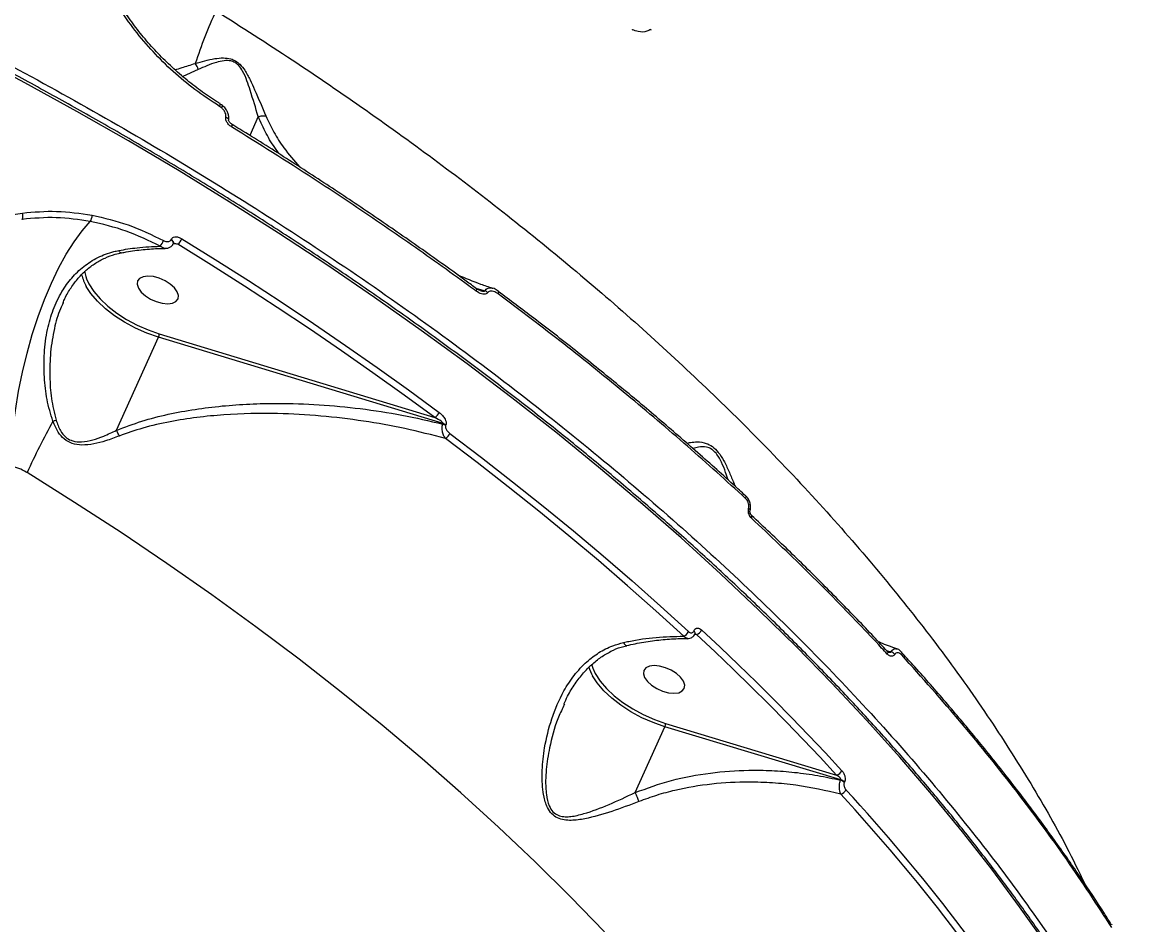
# Model space of a CAD drawing. Header units: millimetres. Extents: x -6523 to 7556, y -5559 to 6101.
# Drawn here: x -1239.9 to -1015, y 2045.8 to 2229.2 of the extents above; entities that cross this region are included whole.
import ezdxf

# ---------------------------------------------------------------- set-up
doc = ezdxf.new("R2010")
doc.units = ezdxf.units.MM
for name, color, linetype in [('DIKOM_ОБЪЕКТ', 7, 'Continuous'), ('DIKOM_РАЗМЕР_ЗОНА', 7, 'Continuous'), ('DIKOM_РАЗМЕР_ОБЪЕКТА', 7, 'Continuous')]:
    doc.layers.add(name, color=color, linetype=linetype)
doc.styles.add('style1', font='arial.ttf', dxfattribs={"width": 0.8})
doc.dimstyles.new('1-50', dxfattribs={"dimtxt": 300, "dimasz": 200, "dimexe": 100, "dimexo": 0, "dimgap": 100, "dimtad": 1, "dimtxsty": 'style1', "dimcen": 200, "dimclrd": 7, "dimclre": 7, "dimclrt": 7, "dimadec": 1, "dimazin": 2, "dimtfac": 1, "dimtmove": 0, "dimatfit": 2, "dimfxl": 0, "dimlwd": 25, "dimlwe": 18, "dimarcsym": 0})

# ---------------------------------------------------------------- blocks, each defined once
blk = doc.blocks.new('*D10')
at = {"layer": 'Defpoints', "color": 0, "transparency": 16777216}
for p in [(-1823.23, 4314.24), (3842.01, -3170.82), (6537.88, -3170.82)]:
    blk.add_point(p, dxfattribs=at)
at = {"layer": 'DIKOM_РАЗМЕР_ОБЪЕКТА', "color": 7, "lineweight": 18, "transparency": 16777216}
for p, q in [((-1823.23, 4314.24), (6637.88, 4314.24)), ((3842.01, -3170.82), (6637.88, -3170.82))]:
    blk.add_line(p, q, dxfattribs=at)
at = {"layer": 'DIKOM_РАЗМЕР_ОБЪЕКТА', "color": 7, "lineweight": 25, "transparency": 16777216}
blk.add_line((6537.88, 3914.24), (6537.88, -2770.82), dxfattribs=at)
at = {"layer": 'DIKOM_РАЗМЕР_ОБЪЕКТА', "color": 7, "transparency": 16777216}
for points in [[(6471.22, 3914.24), (6604.55, 3914.24), (6537.88, 4314.24)], [(6471.22, -2770.82), (6604.55, -2770.82), (6537.88, -3170.82)]]:
    blk.add_solid(points, dxfattribs=at)
at = {"layer": 'DIKOM_РАЗМЕР_ОБЪЕКТА', "color": 7, "transparency": 16777216, "insert": (6304.71, 207.11), "char_height": 300, "attachment_point": 5, "rotation": 90, "style": 'style1'}
blk.add_mtext('7500', dxfattribs=at)
blk = doc.blocks.new('*D13')
at = {"layer": 'Defpoints', "color": 0, "transparency": 16777216}
for p in [(-2358.18, 6101.03), (4341.71, -4605.15), (7455.88, -4605.15)]:
    blk.add_point(p, dxfattribs=at)
at = {"layer": 'DIKOM_РАЗМЕР_ЗОНА', "color": 7, "lineweight": 18, "transparency": 16777216}
for p, q in [((-2358.18, 6101.03), (7555.88, 6101.03)), ((4341.71, -4605.15), (7555.88, -4605.15))]:
    blk.add_line(p, q, dxfattribs=at)
at = {"layer": 'DIKOM_РАЗМЕР_ЗОНА', "color": 7, "lineweight": 25, "transparency": 16777216}
blk.add_line((7455.88, 5701.03), (7455.88, -4205.15), dxfattribs=at)
at = {"layer": 'DIKOM_РАЗМЕР_ЗОНА', "color": 7, "transparency": 16777216}
for points in [[(7389.22, 5701.03), (7522.55, 5701.03), (7455.88, 6101.03)], [(7389.22, -4205.15), (7522.55, -4205.15), (7455.88, -4605.15)]]:
    blk.add_solid(points, dxfattribs=at)
at = {"layer": 'DIKOM_РАЗМЕР_ЗОНА', "color": 7, "transparency": 16777216, "insert": (7222.71, 375.61), "char_height": 300, "attachment_point": 5, "rotation": 90, "style": 'style1'}
blk.add_mtext('10700', dxfattribs=at)

msp = doc.modelspace()

# ---------------------------------------------------------------- linework, layer by layer
at = {"layer": 'DIKOM_ОБЪЕКТ', "color": 7, "linetype": 'Continuous', "lineweight": 15}
for p, q in [((-1115.919, 2227.707), (-1115.821, 2227.757)), ((-1112.122, 2227.693), (-1112.026, 2227.742)), ((-1204.113, 2219.6), (-1207.209, 2218.168)), ((-1199.654, 2212.631), (-1199.673, 2212.638)), ((-1199.354, 2211.836), (-1199.765, 2212.135)), ((-1191.899, 2210.043), (-1193.624, 2206.216)), ((-1209.649, 2185.016), (-1209.618, 2185.084)), ((-1208.214, 2184.103), (-1209.222, 2184.173)), ((-1209.135, 2184.299), (-1209.128, 2184.312)), ((-1147.56, 2175.102), (-1147.567, 2175.107)), ((-1143.087, 2174.554), (-1143.106, 2174.566)), ((-1212, 2165.903), (-1156.045, 2148.895)), ((-1220.699, 2146.307), (-1212.169, 2165.234)), ((-1154.355, 2147.662), (-1212.169, 2165.234)), ((-1154.398, 2147.566), (-1154.355, 2147.662)), ((-1153.786, 2147.376), (-1153.829, 2147.281)), ((-1092.87, 2133.018), (-1092.899, 2133.042)), ((-1103.409, 2105.538), (-1103.398, 2105.564)), ((-1102.855, 2104.816), (-1103.257, 2104.842)), ((-1103.172, 2104.956), (-1103.161, 2104.981)), ((-1064.312, 2101.588), (-1063.349, 2101.298)), ((-1064.114, 2101.41), (-1064.127, 2101.424)), ((-1129.694, 2090.632), (-1129.869, 2090.251)), ((-1109.144, 2086.754), (-1074.421, 2076.26)), ((-1115.348, 2072.691), (-1109.311, 2086.085)), ((-1073.565, 2075.282), (-1109.311, 2086.085)), ((-1073.601, 2075.202), (-1073.565, 2075.282)), ((-1072.8, 2074.823), (-1072.836, 2074.742)), ((-1018.5, 2045.854), (-1018.47, 2045.811))]:
    msp.add_line(p, q, dxfattribs=at)
at = {"layer": 'DIKOM_ОБЪЕКТ', "color": 7, "linetype": 'Continuous', "lineweight": 15, "flags": 128}
for points in [[(-1031.859, 2041.876), (-1037.229, 2049.495), (-1042.888, 2057.11), (-1048.833, 2064.716), (-1055.058, 2072.305), (-1061.557, 2079.872), (-1068.326, 2087.409), (-1075.359, 2094.911), (-1082.65, 2102.371), (-1090.192, 2109.783), (-1097.979, 2117.141), (-1106.005, 2124.438), (-1114.263, 2131.668), (-1122.746, 2138.826), (-1131.447, 2145.905), (-1140.359, 2152.9), (-1149.473, 2159.803), (-1158.783, 2166.61), (-1168.28, 2173.315), (-1177.957, 2179.913), (-1187.805, 2186.396), (-1197.816, 2192.761), (-1207.982, 2199.002), (-1218.294, 2205.113), (-1228.743, 2211.09), (-1239.321, 2216.927), (-1250.018, 2222.62)], [(-1199.765, 2212.135), (-1199.706, 2212.274), (-1199.663, 2212.395), (-1199.637, 2212.495), (-1199.631, 2212.57), (-1199.643, 2212.619), (-1199.654, 2212.631)], [(-1198.5, 2209.981), (-1198.268, 2209.863), (-1198.089, 2209.725), (-1197.977, 2209.579), (-1197.941, 2209.438), (-1197.946, 2209.394)], [(-1197.321, 2207.959), (-1197.26, 2208.106), (-1197.217, 2208.233), (-1197.195, 2208.336), (-1197.194, 2208.411), (-1197.215, 2208.455), (-1197.225, 2208.461)], [(-1242.222, 2138.989), (-1242.058, 2142.683), (-1241.73, 2146.485), (-1241.243, 2150.355), (-1240.601, 2154.257), (-1239.809, 2158.152), (-1238.877, 2162.001), (-1237.813, 2165.766), (-1236.627, 2169.411), (-1235.332, 2172.898), (-1233.94, 2176.194), (-1232.465, 2179.266), (-1230.921, 2182.084), (-1229.324, 2184.62), (-1227.69, 2186.849), (-1226.034, 2188.748)], [(-1209.158, 2184.246), (-1209.135, 2184.341), (-1209.163, 2184.506), (-1209.264, 2184.683), (-1209.431, 2184.858), (-1209.649, 2185.016)], [(-1209.128, 2184.312), (-1209.104, 2184.409), (-1209.132, 2184.574), (-1209.234, 2184.751), (-1209.4, 2184.926), (-1209.618, 2185.084)], [(-1156.045, 2148.895), (-1162.284, 2153.467), (-1168.609, 2157.994), (-1175.017, 2162.473), (-1181.505, 2166.904), (-1188.071, 2171.284), (-1194.713, 2175.611), (-1201.428, 2179.885), (-1208.214, 2184.103)], [(-1207.437, 2185.242), (-1200.635, 2181.014), (-1193.904, 2176.73), (-1187.246, 2172.392), (-1180.664, 2168.002), (-1174.16, 2163.561), (-1167.737, 2159.071), (-1161.397, 2154.533), (-1155.143, 2149.95)], [(-1227.22, 2178.619), (-1226.952, 2177.538), (-1226.789, 2177.09)], [(-1226.789, 2177.09), (-1226.295, 2176.039), (-1225.311, 2174.511), (-1224.024, 2172.991), (-1222.462, 2171.513), (-1220.664, 2170.114), (-1218.67, 2168.824), (-1216.528, 2167.676), (-1214.287, 2166.694), (-1212, 2165.903)], [(-1211.422, 2172.124), (-1210.299, 2172.019), (-1209.339, 2172.142), (-1208.621, 2172.483), (-1208.202, 2173.014), (-1208.117, 2173.693), (-1208.371, 2174.463), (-1208.946, 2175.264), (-1209.794, 2176.03), (-1210.846, 2176.698), (-1212.018, 2177.216), (-1213.214, 2177.54), (-1214.337, 2177.645), (-1215.297, 2177.522), (-1216.015, 2177.181), (-1216.434, 2176.65), (-1216.52, 2175.971), (-1216.265, 2175.201), (-1215.69, 2174.4), (-1214.842, 2173.634), (-1213.79, 2172.966), (-1212.618, 2172.449), (-1211.422, 2172.124)], [(-1212.169, 2165.234), (-1214.527, 2166.05), (-1216.838, 2167.063), (-1219.047, 2168.248), (-1221.103, 2169.578), (-1222.957, 2171.021), (-1224.567, 2172.545), (-1225.895, 2174.113), (-1226.835, 2175.554)], [(-1147.609, 2174.571), (-1147.55, 2174.719), (-1147.515, 2174.85), (-1147.504, 2174.96), (-1147.518, 2175.044), (-1147.556, 2175.099), (-1147.56, 2175.102)], [(-1143.135, 2174.022), (-1143.079, 2174.163), (-1143.044, 2174.289), (-1143.031, 2174.396), (-1143.041, 2174.481), (-1143.073, 2174.541), (-1143.087, 2174.554)], [(-1152.986, 2145.671), (-1146.551, 2140.782), (-1140.217, 2135.847), (-1133.987, 2130.869), (-1127.864, 2125.849), (-1121.85, 2120.791), (-1115.948, 2115.695), (-1110.16, 2110.564), (-1104.488, 2105.4)], [(-1105.463, 2104.461), (-1111.122, 2109.613), (-1116.897, 2114.733), (-1122.786, 2119.818), (-1128.787, 2124.865), (-1134.897, 2129.874), (-1141.113, 2134.841), (-1147.433, 2139.765), (-1153.854, 2144.643)], [(-1121.559, 2044.368), (-1128.476, 2051.508), (-1135.648, 2058.601), (-1143.067, 2065.64), (-1150.727, 2072.619), (-1158.62, 2079.531), (-1166.738, 2086.37), (-1175.075, 2093.129), (-1183.623, 2099.803), (-1192.373, 2106.384), (-1201.318, 2112.868), (-1210.448, 2119.246), (-1219.757, 2125.515), (-1229.235, 2131.668), (-1238.872, 2137.699)], [(-1092.879, 2132.46), (-1092.825, 2132.602), (-1092.797, 2132.733), (-1092.795, 2132.848), (-1092.819, 2132.944), (-1092.869, 2133.017), (-1092.87, 2133.018)], [(-1091.688, 2128.463), (-1091.632, 2128.612), (-1091.605, 2128.749), (-1091.606, 2128.868), (-1091.637, 2128.966), (-1091.687, 2129.029)], [(-1074.421, 2076.26), (-1077.769, 2079.866), (-1081.177, 2083.463), (-1084.645, 2087.05), (-1088.172, 2090.626), (-1091.757, 2094.192), (-1095.4, 2097.746), (-1099.099, 2101.287), (-1102.855, 2104.816)], [(-1101.826, 2105.765), (-1098.062, 2102.229), (-1094.354, 2098.679), (-1090.702, 2095.116), (-1087.109, 2091.542), (-1083.573, 2087.957), (-1080.097, 2084.361), (-1076.68, 2080.756), (-1073.324, 2077.142)], [(-1061.219, 2101.273), (-1061.202, 2101.258), (-1061.187, 2101.242)], [(-1124.22, 2098.81), (-1124.095, 2098.39), (-1123.931, 2097.941)], [(-1123.931, 2097.941), (-1123.438, 2096.891), (-1122.454, 2095.363), (-1121.166, 2093.843), (-1119.605, 2092.365), (-1117.807, 2090.966), (-1115.813, 2089.676), (-1113.671, 2088.527), (-1111.431, 2087.546), (-1109.144, 2086.754)], [(-1108.564, 2092.975), (-1107.441, 2092.87), (-1106.481, 2092.993), (-1105.763, 2093.334), (-1105.344, 2093.865), (-1105.259, 2094.544), (-1105.514, 2095.314), (-1106.088, 2096.115), (-1106.936, 2096.881), (-1107.988, 2097.549), (-1109.16, 2098.066), (-1110.356, 2098.391), (-1111.479, 2098.496), (-1112.439, 2098.373), (-1113.157, 2098.032), (-1113.576, 2097.501), (-1113.662, 2096.822), (-1113.407, 2096.052), (-1112.832, 2095.251), (-1111.984, 2094.485), (-1110.932, 2093.817), (-1109.76, 2093.3), (-1108.564, 2092.975)], [(-1109.311, 2086.085), (-1111.669, 2086.902), (-1113.98, 2087.914), (-1116.189, 2089.099), (-1118.245, 2090.429), (-1120.099, 2091.872), (-1121.709, 2093.396), (-1123.037, 2094.964), (-1123.977, 2096.405)]]:
    msp.add_lwpolyline(points, dxfattribs=at)
at = {"layer": 'DIKOM_ОБЪЕКТ', "color": 7, "linetype": 'Continuous', "lineweight": 15}
for centre, radius, start, end in [((-1121.062, 2194.085), 87.81, 154.74443, 162.24599), ((-1207.309, 2218.898), 3.273, 12.38635, 36.86153), ((-1199.935, 2212.448), 0.844, 313.44663, 345.59672), ((-1241.337, 2189.899), 1.633, 333.66766, 20.07193), ((-1227.87, 2189.98), 2.212, 326.15744, 0.78501), ((-1214.379, 2186.012), 3.444, 317.93795, 340.27893), ((-1210.859, 2186.743), 3.737, 315.05708, 336.31875), ((-1218.847, 2180.11), 9.196, 193.73779, 209.69436), ((-1146.487, 2173.007), 1.761, 46.71727, 68.41227), ((-1213.854, 2166.014), 1.857, 335.16223, 356.56347), ((-1157.341, 2150.916), 2.401, 302.6753, 336.27051), ((-1099.902, 2074.6), 152.625, 151.18876, 155.57979), ((-1291.285, 2311.98), 173.674, 289.38738, 289.61932), ((-1154.945, 2145.766), 1.881, 53.61444, 73.11162), ((-1154.903, 2145.859), 1.883, 53.62628, 73.09978), ((-1155.21, 2146.668), 2.437, 303.817, 335.85523), ((-1092.459, 2129.995), 0.474, 358.59079, 66.73943), ((-1106.175, 2106.175), 1.856, 292.55814, 335.30897), ((-1103.701, 2105.079), 0.544, 347.04857, 57.51633), ((-1103.685, 2105.108), 0.538, 345.73732, 57.7568), ((-1103.462, 2106.505), 1.795, 289.75629, 335.66939), ((-1064.535, 2101.117), 0.514, 326.8906, 34.86667), ((-1063.882, 2099.791), 1.599, 36.90407, 70.51865), ((-1061.64, 2100.95), 0.539, 328.68551, 32.85922), ((-1115.642, 2101.134), 9.583, 197.77542, 209.56795), ((-1110.977, 2086.857), 1.836, 335.15584, 356.80531), ((-1074.766, 2077.813), 1.59, 282.54356, 335.04746), ((-1074.088, 2073.524), 1.747, 44.22994, 73.82384), ((-1074.052, 2073.605), 1.747, 44.22994, 73.82384), ((-1073.962, 2073.953), 1.61, 284.75391, 334.67263), ((-1364.361, 1805.145), 396.317, 32.54223, 42.57298), ((-1364.752, 1804.875), 395.431, 32.54216, 42.5732)]:
    msp.add_arc(centre, radius, start, end, dxfattribs=at)
for points, knots in [([(-1199.765, 2212.135), (-1201.469, 2213.247), (-1204.746, 2215.386), (-1209.255, 2219.163), (-1213.334, 2223.189), (-1217.038, 2227.568), (-1220.302, 2232.249), (-1223.09, 2237.171), (-1225.362, 2242.274), (-1227.046, 2247.502), (-1228.194, 2252.797), (-1228.447, 2256.322), (-1228.573, 2258.082)], [0, 0, 0, 0, 0.1070819, 0.205972, 0.3051834, 0.404076, 0.5033355, 0.6029157, 0.7021774, 0.8013452, 0.9008314, 1, 1, 1, 1]), ([(-1199.641, 2212.692), (-1199.886, 2212.836), (-1201.25, 2213.635), (-1203.64, 2215.316), (-1206.784, 2217.735), (-1209.78, 2220.378), (-1212.61, 2223.197), (-1215.24, 2226.172), (-1217.647, 2229.275), (-1219.811, 2232.477), (-1221.727, 2235.777), (-1223.399, 2239.179), (-1224.83, 2242.689), (-1226.004, 2246.29), (-1226.915, 2249.954), (-1227.512, 2253.65), (-1227.806, 2256.253), (-1227.81, 2257.604), (-1227.811, 2257.732)], [0, 0, 0, 0, 0.01539989, 0.08545273, 0.1558743, 0.22644215, 0.29684307, 0.36684815, 0.43627105, 0.50497868, 0.57280706, 0.6411407, 0.71029504, 0.78018047, 0.85065009, 0.92152238, 0.99259005, 1, 1, 1, 1]), ([(-1200.479, 2231.55), (-1195.301, 2228.254), (-1184.939, 2221.657), (-1169.921, 2211.373), (-1155.334, 2200.836), (-1141.062, 2189.898), (-1127.155, 2178.574), (-1113.668, 2166.878), (-1100.825, 2154.995), (-1088.314, 2142.611), (-1076.245, 2129.738), (-1064.723, 2116.403), (-1054.016, 2102.869), (-1044.183, 2089.174), (-1035.347, 2075.369), (-1028.606, 2063.713), (-1025.242, 2056.723), (-1024.063, 2054.273)], [0, 0, 0, 0, 0.0637342, 0.1275445, 0.1913548, 0.255089, 0.3214366, 0.3878705, 0.4543045, 0.5206518, 0.5927908, 0.6649855, 0.7371243, 0.8113705, 0.8856773, 0.959923, 1, 1, 1, 1]), ([(-988.221, 1921.422), (-988.207, 1922.174), (-988.152, 1925.041), (-988.361, 1930.115), (-988.85, 1936.64), (-989.655, 1943.253), (-990.75, 1949.941), (-992.14, 1956.702), (-993.824, 1963.53), (-995.799, 1970.418), (-998.066, 1977.363), (-1000.621, 1984.359), (-1003.464, 1991.401), (-1006.591, 1998.482), (-1010, 2005.599), (-1013.689, 2012.745), (-1017.656, 2019.915), (-1021.896, 2027.103), (-1026.406, 2034.305), (-1031.184, 2041.514), (-1036.225, 2048.726), (-1041.526, 2055.935), (-1047.083, 2063.135), (-1052.891, 2070.322), (-1058.946, 2077.489), (-1065.243, 2084.632), (-1071.778, 2091.745), (-1078.546, 2098.822), (-1085.542, 2105.859), (-1092.759, 2112.851), (-1100.194, 2119.791), (-1107.84, 2126.675), (-1115.692, 2133.498), (-1123.743, 2140.254), (-1131.988, 2146.939), (-1140.42, 2153.548), (-1149.033, 2160.075), (-1157.821, 2166.515), (-1166.777, 2172.865), (-1175.893, 2179.118), (-1185.165, 2185.271), (-1194.583, 2191.319), (-1204.142, 2197.257), (-1213.835, 2203.081), (-1223.653, 2208.786), (-1233.589, 2214.369), (-1243.638, 2219.823), (-1252.67, 2224.568), (-1258.374, 2227.46), (-1260.664, 2228.621)], [0, 0, 0, 0, 0.0077198, 0.02941, 0.0511067, 0.0728093, 0.0945176, 0.116231, 0.137949, 0.159671, 0.1813965, 0.2031247, 0.2248553, 0.2465877, 0.2683216, 0.2900565, 0.311792, 0.3335279, 0.3552642, 0.3770004, 0.3987365, 0.4204722, 0.4422076, 0.4639424, 0.4856768, 0.5074107, 0.5291438, 0.5508765, 0.5726086, 0.59434, 0.616071, 0.6378014, 0.6595311, 0.6812606, 0.7029894, 0.7247178, 0.7464457, 0.7681732, 0.7899003, 0.8116272, 0.8333537, 0.8550798, 0.8768057, 0.8985314, 0.9202568, 0.9419821, 0.9637072, 0.9854321, 1, 1, 1, 1]), ([(-1260.422, 2229.874), (-1256.354, 2227.802), (-1245.396, 2222.222), (-1227.871, 2212.676), (-1208.024, 2201.144), (-1188.524, 2189.015), (-1169.448, 2176.318), (-1150.876, 2163.079), (-1133.217, 2149.591), (-1116.51, 2135.907), (-1100.772, 2122.082), (-1085.747, 2107.891), (-1071.52, 2093.367), (-1058.16, 2078.555), (-1045.961, 2063.78), (-1034.938, 2049.093), (-1025.079, 2034.54), (-1016.225, 2019.884), (-1008.449, 2005.173), (-1001.806, 1990.457), (-996.445, 1976.061), (-992.342, 1962.024), (-989.5, 1948.392), (-987.796, 1935.473), (-987.674, 1927.303), (-987.617, 1923.435)], [0, 0, 0, 0, 0.0259397, 0.0698834, 0.113861, 0.1578047, 0.2030248, 0.2482819, 0.293502, 0.3374457, 0.3814232, 0.425367, 0.4705871, 0.515844, 0.561064, 0.6050079, 0.6489853, 0.6929291, 0.7381491, 0.7834061, 0.8286263, 0.8725698, 0.9165475, 0.9604911, 1, 1, 1, 1]), ([(-1112.164, 2227.775), (-1112.42, 2227.628), (-1113.176, 2227.192), (-1114.521, 2227.206), (-1115.516, 2227.562), (-1115.919, 2227.707)], [0, 0, 0, 0, 0.2328278, 0.6888846, 1, 1, 1, 1]), ([(-1204.691, 2220.861), (-1203.416, 2221.233), (-1201.653, 2221.747), (-1199.119, 2222.025), (-1197.666, 2221.89), (-1196.488, 2221.403), (-1195.481, 2220.608), (-1194.461, 2219.274), (-1193.519, 2217.505), (-1192.089, 2214.317), (-1191.103, 2211.93), (-1190.378, 2210.174)], [0, 0, 0, 0, 0.2311256, 0.3196833, 0.391424, 0.4367155, 0.4822437, 0.5456904, 0.6388367, 0.7342148, 1, 1, 1, 1]), ([(-1208.781, 2219.552), (-1208.328, 2219.696), (-1207.134, 2220.074), (-1205.626, 2220.56), (-1204.691, 2220.861)], [0, 0, 0, 0, 0.3794262, 1, 1, 1, 1]), ([(-1191.89, 2210.052), (-1191.891, 2210.054), (-1192.428, 2211.752), (-1193.132, 2214.18), (-1194.163, 2217.331), (-1194.896, 2219.045), (-1195.729, 2220.345), (-1196.608, 2221.083), (-1197.671, 2221.463), (-1198.983, 2221.433), (-1201.313, 2220.866), (-1202.933, 2220.134), (-1204.113, 2219.6)], [0, 0, 0, 0, 0.0003144, 0.2742213, 0.3691417, 0.4635428, 0.523544, 0.5648644, 0.6061811, 0.6747248, 0.7630151, 1, 1, 1, 1]), ([(-1198.994, 2212.128), (-1199.107, 2212.232), (-1199.313, 2212.423), (-1199.559, 2212.546), (-1199.671, 2212.602)], [0, 0, 0, 0, 0.5477836, 1, 1, 1, 1]), ([(-1198.5, 2209.981), (-1198.484, 2210.12), (-1198.451, 2210.397), (-1198.605, 2210.901), (-1198.903, 2211.405), (-1199.211, 2211.699), (-1199.354, 2211.836)], [0, 0, 0, 0, 0.209702, 0.418159, 0.7298416, 1, 1, 1, 1]), ([(-1197.948, 2209.391), (-1197.947, 2209.394), (-1197.863, 2209.605), (-1197.878, 2210.097), (-1198.034, 2210.818), (-1198.446, 2211.534), (-1198.825, 2212.03), (-1199.101, 2212.216), (-1199.125, 2212.231)], [0, 0, 0, 0, 0.00325483, 0.21612932, 0.44431013, 0.69177517, 0.97361476, 1, 1, 1, 1]), ([(-1197.321, 2207.959), (-1197.38, 2207.997), (-1197.661, 2208.178), (-1198.071, 2208.563), (-1198.401, 2209.101), (-1198.547, 2209.581), (-1198.516, 2209.847), (-1198.5, 2209.981)], [0, 0, 0, 0, 0.0843618, 0.4026473, 0.6518505, 0.8255065, 1, 1, 1, 1]), ([(-1197.215, 2208.473), (-1197.298, 2208.522), (-1197.501, 2208.641), (-1197.731, 2208.892), (-1197.876, 2209.127), (-1197.93, 2209.268), (-1197.947, 2209.352), (-1197.948, 2209.389), (-1197.945, 2209.398), (-1197.947, 2209.392), (-1197.947, 2209.391)], [0, 0, 0, 0, 0.2140674, 0.5236348, 0.6993762, 0.7993832, 0.870051, 0.9369693, 0.992453, 1, 1, 1, 1]), ([(-1147.578, 2175.092), (-1148.263, 2175.601), (-1151.863, 2178.276), (-1158.54, 2183.025), (-1167.6, 2189.32), (-1176.804, 2195.494), (-1186.155, 2201.548), (-1192.969, 2205.864), (-1196.706, 2208.13), (-1197.232, 2208.449)], [0, 0, 0, 0, 0.0437046, 0.2297343, 0.4153209, 0.6002522, 0.7847562, 0.9696742, 1, 1, 1, 1]), ([(-1191.899, 2210.043), (-1191.898, 2210.045), (-1191.897, 2210.048), (-1191.894, 2210.051), (-1191.891, 2210.052), (-1191.89, 2210.052)], [0, 0, 0, 0, 0.3905298, 0.7870054, 1, 1, 1, 1]), ([(-1187.521, 2202.384), (-1187.774, 2202.707), (-1188.826, 2204.05), (-1190.357, 2206.593), (-1191.383, 2208.89), (-1191.899, 2210.043)], [0, 0, 0, 0, 0.1364255, 0.56624994, 1, 1, 1, 1]), ([(-1191.89, 2210.052), (-1191.621, 2210.115), (-1191.125, 2210.23), (-1190.631, 2210.216), (-1190.412, 2210.18), (-1190.378, 2210.174)], [0, 0, 0, 0, 0.4994925, 0.9205568, 1, 1, 1, 1]), ([(-1190.378, 2210.174), (-1189.853, 2209.059), (-1188.803, 2206.827), (-1186.538, 2203.336), (-1184.612, 2201.089), (-1183.521, 2199.817)], [0, 0, 0, 0, 0.3024138, 0.6050154, 1, 1, 1, 1]), ([(-1147.609, 2174.571), (-1148.117, 2174.944), (-1150.66, 2176.807), (-1157.335, 2181.623), (-1167.808, 2188.921), (-1181.77, 2198.246), (-1191.756, 2204.483), (-1197.321, 2207.959)], [0, 0, 0, 0, 0.032157, 0.1607924, 0.4182842, 0.6757749, 1, 1, 1, 1]), ([(-1257.24, 2183.946), (-1256.218, 2184.6), (-1254.173, 2185.908), (-1250.855, 2187.507), (-1247.35, 2188.829), (-1243.666, 2189.856), (-1241.091, 2190.258), (-1239.804, 2190.459)], [0, 0, 0, 0, 0.1976829, 0.3953849, 0.5930886, 0.796544, 1, 1, 1, 1]), ([(-1239.804, 2190.459), (-1237.502, 2190.663), (-1232.843, 2191.075), (-1228.072, 2190.368), (-1225.659, 2190.01)], [0, 0, 0, 0, 0.4941778, 1, 1, 1, 1]), ([(-1226.034, 2188.748), (-1228.34, 2189.091), (-1233.009, 2189.783), (-1237.568, 2189.379), (-1239.874, 2189.175)], [0, 0, 0, 0, 0.4941579, 1, 1, 1, 1]), ([(-1211.822, 2183.704), (-1214.098, 2184.815), (-1218.706, 2187.065), (-1223.571, 2188.183), (-1226.034, 2188.748)], [0, 0, 0, 0, 0.4937663, 1, 1, 1, 1]), ([(-1225.659, 2190.01), (-1223.205, 2189.447), (-1218.234, 2188.307), (-1213.522, 2186.011), (-1211.137, 2184.849)], [0, 0, 0, 0, 0.4937621, 1, 1, 1, 1]), ([(-1209.618, 2185.084), (-1209.556, 2185.185), (-1209.433, 2185.387), (-1209.083, 2185.578), (-1208.59, 2185.65), (-1208, 2185.543), (-1207.615, 2185.337), (-1207.437, 2185.242)], [0, 0, 0, 0, 0.152258, 0.3040612, 0.5080165, 0.7732316, 1, 1, 1, 1]), ([(-1220.245, 2182.85), (-1219.002, 2183.058), (-1216.153, 2183.534), (-1213.383, 2183.643), (-1211.822, 2183.704)], [0, 0, 0, 0, 0.43657138, 1, 1, 1, 1]), ([(-1210.786, 2183.288), (-1210.807, 2183.284), (-1210.998, 2183.252), (-1211.367, 2183.385), (-1211.679, 2183.604), (-1211.822, 2183.704)], [0, 0, 0, 0, 0.06186653, 0.57093141, 1, 1, 1, 1]), ([(-1211.137, 2184.849), (-1210.987, 2184.783), (-1210.692, 2184.651), (-1210.268, 2184.619), (-1209.942, 2184.704), (-1209.744, 2184.847), (-1209.676, 2184.968), (-1209.649, 2185.016)], [0, 0, 0, 0, 0.2717788, 0.5388337, 0.7375521, 0.8966152, 1, 1, 1, 1]), ([(-1210.766, 2183.301), (-1210.597, 2183.303), (-1210.219, 2183.307), (-1209.699, 2183.564), (-1209.312, 2183.901), (-1209.217, 2184.173), (-1209.187, 2184.258)], [0, 0, 0, 0, 0.2563603, 0.570284, 0.8662289, 1, 1, 1, 1]), ([(-1209.182, 2184.247), (-1209.184, 2184.245), (-1209.195, 2184.238), (-1209.148, 2184.256), (-1209.08, 2184.265), (-1209.025, 2184.256), (-1209.015, 2184.255)], [0, 0, 0, 0, 0.0836486, 0.4971036, 0.917863, 1, 1, 1, 1]), ([(-1208.214, 2184.103), (-1208.349, 2184.141), (-1208.61, 2184.214), (-1208.884, 2184.24), (-1209.016, 2184.252)], [0, 0, 0, 0, 0.5195474, 1, 1, 1, 1]), ([(-1233.633, 2148.154), (-1234.072, 2149.616), (-1234.951, 2152.544), (-1235.431, 2157.242), (-1235.462, 2162.033), (-1234.847, 2166.658), (-1233.641, 2170.858), (-1231.976, 2174.377), (-1229.872, 2177.31), (-1227.438, 2179.671), (-1224.552, 2181.499), (-1222.064, 2182.458), (-1220.579, 2182.778), (-1220.245, 2182.85)], [0, 0, 0, 0, 0.1039345, 0.2080553, 0.3213666, 0.4346129, 0.5351331, 0.6355689, 0.7202658, 0.8048958, 0.8901543, 0.9753344, 1, 1, 1, 1]), ([(-1231.557, 2172.21), (-1231.436, 2172.507), (-1230.989, 2173.601), (-1229.97, 2175.297), (-1228.512, 2177.246), (-1226.856, 2178.907), (-1225.038, 2180.276), (-1223.072, 2181.332), (-1221.284, 2182.039), (-1220.11, 2182.264), (-1219.678, 2182.347)], [0, 0, 0, 0, 0.0575275, 0.2122193, 0.3623886, 0.5093093, 0.6503451, 0.7878238, 0.9219266, 1, 1, 1, 1]), ([(-1219.69, 2182.41), (-1219.733, 2182.397), (-1219.846, 2182.364), (-1220.035, 2182.533), (-1220.178, 2182.733), (-1220.236, 2182.834), (-1220.245, 2182.85)], [0, 0, 0, 0, 0.2598857, 0.6911411, 0.9521006, 1, 1, 1, 1]), ([(-1219.696, 2182.357), (-1219.366, 2182.426), (-1217.884, 2182.738), (-1215.285, 2183.043), (-1212.636, 2183.268), (-1211.166, 2183.253), (-1210.784, 2183.249)], [0, 0, 0, 0, 0.10857232, 0.48758925, 0.86707034, 1, 1, 1, 1]), ([(-1144.271, 2175.139), (-1145.074, 2175.408), (-1147.477, 2176.215), (-1149.785, 2177.182), (-1151.322, 2177.826)], [0, 0, 0, 0, 0.3340075, 1, 1, 1, 1]), ([(-1147.736, 2175.21), (-1147.728, 2175.207), (-1147.095, 2175.018), (-1146.463, 2174.829), (-1145.839, 2174.644)], [0, 0, 0, 0, 0.0136382, 1, 1, 1, 1]), ([(-1145.279, 2174.288), (-1145.307, 2174.252), (-1145.395, 2174.134), (-1145.636, 2173.986), (-1146.052, 2173.921), (-1146.751, 2174.038), (-1147.269, 2174.36), (-1147.609, 2174.571)], [0, 0, 0, 0, 0.05550508, 0.17840336, 0.34952582, 0.57289552, 1, 1, 1, 1]), ([(-1146.825, 2174.724), (-1146.892, 2174.745), (-1147.116, 2174.814), (-1147.378, 2174.961), (-1147.548, 2175.095), (-1147.559, 2175.103)], [0, 0, 0, 0, 0.2889429, 0.9568364, 1, 1, 1, 1]), ([(-1146.826, 2174.719), (-1146.672, 2174.678), (-1146.415, 2174.609), (-1146.099, 2174.576), (-1145.912, 2174.592), (-1145.854, 2174.633), (-1145.839, 2174.644)], [0, 0, 0, 0, 0.4607899, 0.770581, 0.9400832, 1, 1, 1, 1]), ([(-1145.839, 2174.644), (-1145.8, 2174.701), (-1145.674, 2174.885), (-1145.376, 2175.14), (-1144.909, 2175.284), (-1144.505, 2175.302), (-1144.291, 2175.182), (-1144.261, 2175.165)], [0, 0, 0, 0, 0.1012963, 0.3281598, 0.6162862, 0.9462807, 1, 1, 1, 1]), ([(-1143.135, 2174.022), (-1143.456, 2174.226), (-1143.931, 2174.527), (-1144.573, 2174.634), (-1144.95, 2174.574), (-1145.172, 2174.433), (-1145.254, 2174.322), (-1145.279, 2174.288)], [0, 0, 0, 0, 0.4385545, 0.6486915, 0.8192437, 0.9451807, 1, 1, 1, 1]), ([(-1143.094, 2174.546), (-1143.175, 2174.608), (-1143.527, 2174.878), (-1143.921, 2175.113), (-1144.252, 2175.181), (-1144.259, 2175.182)], [0, 0, 0, 0, 0.2272134, 0.9842627, 1, 1, 1, 1]), ([(-1092.93, 2133.007), (-1093.751, 2133.771), (-1097.062, 2136.853), (-1103.081, 2142.199), (-1110.984, 2149.036), (-1119.102, 2155.806), (-1127.415, 2162.505), (-1135.413, 2168.757), (-1140.723, 2172.734), (-1143.129, 2174.536)], [0, 0, 0, 0, 0.0534863, 0.2157138, 0.3780549, 0.5404754, 0.7029374, 0.8653982, 1, 1, 1, 1]), ([(-1231.526, 2172.186), (-1231.723, 2171.794), (-1232.535, 2170.177), (-1233.427, 2166.818), (-1234.191, 2162.216), (-1234.308, 2157.43), (-1234.039, 2152.768), (-1233.326, 2149.847), (-1232.971, 2148.389)], [0, 0, 0, 0, 0.0566569, 0.2333538, 0.4341234, 0.6350137, 0.8176737, 1, 1, 1, 1]), ([(-1092.879, 2132.46), (-1096.782, 2136.002), (-1104.589, 2143.087), (-1116.953, 2153.552), (-1129.746, 2163.898), (-1138.672, 2170.647), (-1143.135, 2174.022)], [0, 0, 0, 0, 0.2491005, 0.4982002, 0.7491003, 1, 1, 1, 1]), ([(-1220.699, 2146.3), (-1219.005, 2146.95), (-1215.595, 2148.258), (-1210.218, 2149.611), (-1204.757, 2150.623), (-1199.22, 2151.296), (-1193.614, 2151.687), (-1187.034, 2151.828), (-1179.528, 2151.583), (-1171.092, 2150.776), (-1162.678, 2149.499), (-1157.158, 2148.211), (-1154.398, 2147.566)], [0, 0, 0, 0, 0.0822816, 0.1655638, 0.2475161, 0.3294894, 0.4129251, 0.4963687, 0.6209045, 0.7454526, 0.8727279, 1, 1, 1, 1]), ([(-1153.854, 2144.643), (-1156.594, 2145.35), (-1162.076, 2146.763), (-1170.559, 2148.262), (-1179.195, 2149.299), (-1188.672, 2149.826), (-1197.096, 2149.661), (-1204.38, 2148.967), (-1209.898, 2148.094), (-1215.207, 2146.897), (-1218.558, 2145.708), (-1220.138, 2145.147)], [0, 0, 0, 0, 0.1269756, 0.2539551, 0.3836722, 0.5133753, 0.6746732, 0.7565618, 0.8384276, 0.923821, 1, 1, 1, 1]), ([(-1155.143, 2149.95), (-1154.903, 2149.749), (-1154.442, 2149.364), (-1153.967, 2148.687), (-1153.744, 2148.115), (-1153.69, 2147.688), (-1153.754, 2147.48), (-1153.786, 2147.376)], [0, 0, 0, 0, 0.30889714, 0.59233553, 0.76974315, 0.88451917, 1, 1, 1, 1]), ([(-1220.138, 2145.147), (-1221.058, 2144.801), (-1222.759, 2144.162), (-1225.279, 2143.489), (-1227.572, 2143.225), (-1229.67, 2143.498), (-1231.368, 2144.449), (-1232.731, 2146.047), (-1233.304, 2147.385), (-1233.633, 2148.154)], [0, 0, 0, 0, 0.1839857, 0.3401618, 0.4956531, 0.6241871, 0.73747, 0.8492183, 1, 1, 1, 1]), ([(-1232.971, 2148.389), (-1232.713, 2147.649), (-1232.272, 2146.382), (-1231.17, 2144.95), (-1230.224, 2144.367), (-1229.132, 2143.984), (-1227.606, 2143.888), (-1225.494, 2144.317), (-1223.147, 2145.163), (-1221.565, 2145.903), (-1220.699, 2146.307)], [0, 0, 0, 0, 0.1504074, 0.2579117, 0.3420751, 0.3655577, 0.490505, 0.6488173, 0.8079324, 1, 1, 1, 1]), ([(-1154.355, 2147.662), (-1154.351, 2147.676), (-1154.342, 2147.707), (-1154.361, 2147.776), (-1154.453, 2147.923), (-1154.976, 2148.378), (-1155.566, 2148.663), (-1156.045, 2148.895)], [0, 0, 0, 0, 0.0232533, 0.0519656, 0.1042283, 0.2733712, 1, 1, 1, 1]), ([(-1153.854, 2144.643), (-1153.999, 2144.857), (-1154.283, 2145.276), (-1154.512, 2146.036), (-1154.569, 2146.678), (-1154.529, 2147.177), (-1154.442, 2147.434), (-1154.398, 2147.566)], [0, 0, 0, 0, 0.27363266, 0.53724188, 0.72079572, 0.85655821, 1, 1, 1, 1]), ([(-1220.699, 2146.307), (-1220.699, 2146.306), (-1220.7, 2146.305), (-1220.7, 2146.302), (-1220.7, 2146.301), (-1220.699, 2146.3)], [0, 0, 0, 0, 0.4162927, 0.7724529, 1, 1, 1, 1]), ([(-1220.138, 2145.147), (-1220.153, 2145.185), (-1220.234, 2145.389), (-1220.418, 2145.803), (-1220.599, 2146.123), (-1220.699, 2146.3)], [0, 0, 0, 0, 0.09277255, 0.49780657, 1, 1, 1, 1]), ([(-1153.829, 2147.281), (-1153.849, 2147.214), (-1153.891, 2147.08), (-1153.857, 2146.809), (-1153.717, 2146.454), (-1153.421, 2146.036), (-1153.136, 2145.797), (-1152.986, 2145.671)], [0, 0, 0, 0, 0.1190355, 0.237426, 0.4123182, 0.6910238, 1, 1, 1, 1]), ([(-1104.811, 2143.662), (-1104.582, 2143.724), (-1103.94, 2143.896), (-1102.648, 2144.002), (-1101.13, 2143.832), (-1099.639, 2143.092), (-1098.378, 2141.859), (-1097.258, 2140.076), (-1096.285, 2138.022), (-1095.552, 2136.254), (-1095.145, 2135.247), (-1095.025, 2134.95)], [0, 0, 0, 0, 0.0807911, 0.2275876, 0.3867047, 0.486627, 0.5882802, 0.6978886, 0.8208791, 0.9472038, 1, 1, 1, 1]), ([(-1096.435, 2136.223), (-1096.602, 2136.733), (-1096.994, 2137.938), (-1097.689, 2139.726), (-1098.573, 2141.336), (-1099.313, 2142.112), (-1100.039, 2142.635), (-1101.093, 2143.039), (-1102.394, 2142.97), (-1103.212, 2142.705), (-1103.568, 2142.589)], [0, 0, 0, 0, 0.117223, 0.276964, 0.4084002, 0.5051701, 0.5273063, 0.646733, 0.8461296, 1, 1, 1, 1]), ([(-1238.872, 2137.699), (-1238.922, 2137.729), (-1239.464, 2138.058), (-1240.569, 2138.607), (-1241.664, 2138.86), (-1242.222, 2138.989)], [0, 0, 0, 0, 0.04681171, 0.51426721, 1, 1, 1, 1]), ([(-1091.992, 2129.985), (-1091.983, 2130.009), (-1091.879, 2130.277), (-1091.858, 2130.876), (-1092.011, 2131.724), (-1092.36, 2132.49), (-1092.73, 2132.842), (-1092.891, 2132.996)], [0, 0, 0, 0, 0.0246717, 0.2686339, 0.5239243, 0.7927597, 1, 1, 1, 1]), ([(-1092.272, 2130.43), (-1092.242, 2130.582), (-1092.183, 2130.886), (-1092.254, 2131.399), (-1092.436, 2131.899), (-1092.669, 2132.252), (-1092.834, 2132.415), (-1092.879, 2132.46)], [0, 0, 0, 0, 0.2168592, 0.4334589, 0.6619558, 0.9080945, 1, 1, 1, 1]), ([(-1091.688, 2128.463), (-1091.731, 2128.506), (-1091.889, 2128.663), (-1092.113, 2129.002), (-1092.29, 2129.485), (-1092.358, 2129.985), (-1092.3, 2130.282), (-1092.272, 2130.43)], [0, 0, 0, 0, 0.0919028, 0.3355598, 0.5630477, 0.7814137, 1, 1, 1, 1]), ([(-1091.685, 2129.033), (-1091.702, 2129.048), (-1091.759, 2129.097), (-1091.868, 2129.257), (-1091.96, 2129.472), (-1092.004, 2129.678), (-1092.01, 2129.836), (-1091.997, 2129.941), (-1091.988, 2129.969), (-1091.985, 2129.977)], [0, 0, 0, 0, 0.1010481, 0.3236819, 0.5296104, 0.6917508, 0.8276091, 0.9500023, 1, 1, 1, 1]), ([(-1064.144, 2101.406), (-1065.046, 2102.391), (-1068.125, 2105.751), (-1073.619, 2111.447), (-1080.622, 2118.476), (-1086.654, 2124.334), (-1090.425, 2127.827), (-1091.711, 2129.019)], [0, 0, 0, 0, 0.1056761, 0.3606608, 0.6150444, 0.8686521, 1, 1, 1, 1]), ([(-1064.105, 2100.836), (-1064.485, 2101.247), (-1066.389, 2103.301), (-1071.741, 2108.966), (-1080.415, 2117.799), (-1087.928, 2124.906), (-1091.688, 2128.463)], [0, 0, 0, 0, 0.0441406, 0.2207138, 0.6100119, 1, 1, 1, 1]), ([(-1104.643, 2104.013), (-1104.591, 2104.006), (-1104.345, 2103.971), (-1103.9, 2104.138), (-1103.43, 2104.476), (-1103.26, 2104.814), (-1103.186, 2104.963)], [0, 0, 0, 0, 0.0853719, 0.4027692, 0.7369652, 1, 1, 1, 1]), ([(-1104.488, 2105.4), (-1104.399, 2105.332), (-1104.221, 2105.195), (-1103.927, 2105.142), (-1103.664, 2105.215), (-1103.494, 2105.373), (-1103.429, 2105.5), (-1103.409, 2105.538)], [0, 0, 0, 0, 0.2336459, 0.4673233, 0.6955311, 0.9086786, 1, 1, 1, 1]), ([(-1103.398, 2105.564), (-1103.369, 2105.62), (-1103.274, 2105.806), (-1103.028, 2106.036), (-1102.646, 2106.146), (-1102.217, 2106.067), (-1101.956, 2105.866), (-1101.826, 2105.765)], [0, 0, 0, 0, 0.0931836, 0.3039021, 0.5302371, 0.7652132, 1, 1, 1, 1]), ([(-1103.162, 2104.976), (-1103.156, 2104.987), (-1103.149, 2105.002), (-1103.152, 2104.999), (-1103.153, 2104.998)], [0, 0, 0, 0, 0.7256576, 1, 1, 1, 1]), ([(-1102.855, 2104.816), (-1102.936, 2104.856), (-1103.032, 2104.903), (-1103.132, 2104.916), (-1103.147, 2104.918)], [0, 0, 0, 0, 0.85412306, 1, 1, 1, 1]), ([(-1114.572, 2070.866), (-1116.415, 2070.169), (-1120.15, 2068.755), (-1124.696, 2067.447), (-1127.887, 2066.989), (-1129.757, 2067.079), (-1131.123, 2067.456), (-1132.331, 2068.317), (-1133.355, 2069.873), (-1133.803, 2071.458), (-1134.222, 2073.986), (-1134.295, 2077.267), (-1133.745, 2082.303), (-1132.397, 2087.799), (-1130.285, 2092.735), (-1127.778, 2096.578), (-1125.377, 2099.202), (-1122.715, 2101.212), (-1120.191, 2102.511), (-1118.428, 2102.992), (-1117.689, 2103.193)], [0, 0, 0, 0, 0.0952089, 0.1929563, 0.2448006, 0.2710692, 0.2981697, 0.3242893, 0.3503875, 0.3910749, 0.4019413, 0.4719623, 0.5438085, 0.6393951, 0.7378511, 0.7988549, 0.8613648, 0.9113747, 0.9628374, 1, 1, 1, 1]), ([(-1129.817, 2090.683), (-1129.57, 2091.226), (-1128.909, 2092.674), (-1127.566, 2094.808), (-1125.925, 2096.945), (-1124.175, 2098.749), (-1122.326, 2100.229), (-1120.306, 2101.415), (-1118.545, 2102.192), (-1117.427, 2102.441), (-1117.053, 2102.525)], [0, 0, 0, 0, 0.0963843, 0.25736, 0.4116335, 0.541252, 0.677742, 0.8102118, 0.936544, 1, 1, 1, 1]), ([(-1117.689, 2103.193), (-1117.337, 2103.268), (-1115.125, 2103.738), (-1110.981, 2104.37), (-1107.326, 2104.43), (-1105.463, 2104.461)], [0, 0, 0, 0, 0.0849897, 0.5334657, 1, 1, 1, 1]), ([(-1117.689, 2103.193), (-1117.679, 2103.172), (-1117.593, 2103.004), (-1117.422, 2102.74), (-1117.212, 2102.546), (-1117.109, 2102.577), (-1117.068, 2102.59)], [0, 0, 0, 0, 0.0487535, 0.3935419, 0.7646199, 1, 1, 1, 1]), ([(-1117.069, 2102.565), (-1115.905, 2102.815), (-1113.566, 2103.318), (-1110.093, 2103.767), (-1107.105, 2103.999), (-1105.324, 2103.973), (-1104.654, 2103.963)], [0, 0, 0, 0, 0.27515412, 0.55280608, 0.83170324, 1, 1, 1, 1]), ([(-1104.651, 2104.006), (-1104.786, 2104.021), (-1105.073, 2104.055), (-1105.328, 2104.32), (-1105.463, 2104.461)], [0, 0, 0, 0, 0.4696065, 1, 1, 1, 1]), ([(-1062.152, 2101.902), (-1063.282, 2102.289), (-1064.571, 2102.73), (-1065.786, 2103.284), (-1065.936, 2103.352)], [0, 0, 0, 0, 0.8768172, 1, 1, 1, 1]), ([(-1063.942, 2101.272), (-1063.94, 2101.272), (-1063.913, 2101.272), (-1063.984, 2101.28), (-1064.071, 2101.368), (-1064.114, 2101.412)], [0, 0, 0, 0, 0.0225034, 0.5134694, 1, 1, 1, 1]), ([(-1062.604, 2100.751), (-1062.62, 2100.727), (-1062.7, 2100.605), (-1062.898, 2100.434), (-1063.238, 2100.349), (-1063.671, 2100.447), (-1063.95, 2100.698), (-1064.105, 2100.836)], [0, 0, 0, 0, 0.0440831, 0.2245423, 0.4337578, 0.6875025, 1, 1, 1, 1]), ([(-1063.939, 2101.28), (-1063.873, 2101.26), (-1063.731, 2101.217), (-1063.548, 2101.209), (-1063.427, 2101.241), (-1063.375, 2101.272), (-1063.357, 2101.291), (-1063.349, 2101.298)], [0, 0, 0, 0, 0.3182256, 0.6876379, 0.8599382, 0.94466, 1, 1, 1, 1]), ([(-1063.349, 2101.298), (-1063.329, 2101.331), (-1063.206, 2101.522), (-1062.938, 2101.801), (-1062.54, 2101.993), (-1062.282, 2101.917), (-1062.16, 2101.881)], [0, 0, 0, 0, 0.0624755, 0.3680317, 0.7020002, 1, 1, 1, 1]), ([(-1061.179, 2100.67), (-1061.333, 2100.809), (-1061.601, 2101.052), (-1062.015, 2101.139), (-1062.334, 2101.051), (-1062.517, 2100.886), (-1062.591, 2100.77), (-1062.604, 2100.751)], [0, 0, 0, 0, 0.327718, 0.5739098, 0.7796276, 0.9627453, 1, 1, 1, 1]), ([(-1061.195, 2101.234), (-1061.238, 2101.285), (-1061.453, 2101.539), (-1061.774, 2101.79), (-1062.091, 2101.864), (-1062.156, 2101.879)], [0, 0, 0, 0, 0.1658455, 0.8300536, 1, 1, 1, 1]), ([(-1018.553, 2045.816), (-1019.034, 2046.589), (-1021.009, 2049.769), (-1024.754, 2055.365), (-1029.786, 2062.6), (-1035.101, 2069.838), (-1040.669, 2077.07), (-1046.487, 2084.291), (-1052.567, 2091.491), (-1057.494, 2097.141), (-1060.474, 2100.378), (-1061.262, 2101.234)], [0, 0, 0, 0, 0.0418136, 0.1718105, 0.3019219, 0.4321213, 0.562377, 0.6926603, 0.822932, 0.9531613, 1, 1, 1, 1]), ([(-1018.465, 2045.249), (-1021.461, 2049.853), (-1027.453, 2059.061), (-1037.72, 2072.936), (-1048.84, 2086.83), (-1057.066, 2096.057), (-1061.179, 2100.67)], [0, 0, 0, 0, 0.2485965, 0.497193, 0.7485962, 1, 1, 1, 1]), ([(-1129.869, 2090.251), (-1130.279, 2089.408), (-1131.579, 2086.739), (-1132.662, 2082.345), (-1133.503, 2077.391), (-1133.572, 2074.175), (-1133.303, 2071.697), (-1132.976, 2070.194), (-1132.084, 2068.724), (-1131.015, 2068.006), (-1129.843, 2067.758), (-1128.973, 2067.778), (-1127.614, 2067.916), (-1124.965, 2068.572), (-1120.653, 2070.192), (-1117.117, 2071.858), (-1115.348, 2072.691)], [0, 0, 0, 0, 0.0667275, 0.2115259, 0.3161161, 0.4203109, 0.4358844, 0.4928558, 0.5281048, 0.5632154, 0.5968723, 0.6307476, 0.6379423, 0.713256, 0.8565747, 1, 1, 1, 1]), ([(-1115.348, 2072.688), (-1112.917, 2073.577), (-1107.992, 2075.379), (-1100.155, 2076.795), (-1093.291, 2077.294), (-1087.569, 2077.21), (-1082.886, 2076.846), (-1078.209, 2076.209), (-1075.137, 2075.537), (-1073.601, 2075.202)], [0, 0, 0, 0, 0.1852058, 0.3752212, 0.5580259, 0.6672712, 0.7765211, 0.8882599, 1, 1, 1, 1]), ([(-1073.565, 2075.282), (-1073.558, 2075.304), (-1073.545, 2075.346), (-1073.56, 2075.453), (-1073.634, 2075.603), (-1073.794, 2075.798), (-1074.04, 2076.017), (-1074.263, 2076.17), (-1074.401, 2076.249), (-1074.421, 2076.26)], [0, 0, 0, 0, 0.05524727, 0.10978358, 0.243687, 0.41752985, 0.651817, 0.95187315, 1, 1, 1, 1]), ([(-1073.324, 2077.142), (-1073.305, 2077.12), (-1073.163, 2076.961), (-1072.946, 2076.628), (-1072.751, 2076.12), (-1072.667, 2075.642), (-1072.673, 2075.192), (-1072.758, 2074.946), (-1072.8, 2074.823)], [0, 0, 0, 0, 0.0392346, 0.2872361, 0.495203, 0.6710096, 0.8353303, 1, 1, 1, 1]), ([(-1073.552, 2072.397), (-1076.569, 2073.075), (-1081.131, 2074.1), (-1087.413, 2074.693), (-1093.124, 2074.894), (-1099.799, 2074.55), (-1106.068, 2073.493), (-1110.99, 2072.184), (-1113.378, 2071.305), (-1114.572, 2070.866)], [0, 0, 0, 0, 0.2227145, 0.3367339, 0.4507476, 0.6310031, 0.8132764, 0.9066458, 1, 1, 1, 1]), ([(-1073.552, 2072.397), (-1073.565, 2072.423), (-1073.653, 2072.605), (-1073.774, 2072.996), (-1073.849, 2073.593), (-1073.84, 2074.172), (-1073.764, 2074.728), (-1073.656, 2075.043), (-1073.601, 2075.202)], [0, 0, 0, 0, 0.0391383, 0.2683313, 0.4664047, 0.643632, 0.8199267, 1, 1, 1, 1]), ([(-1072.836, 2074.742), (-1072.864, 2074.663), (-1072.919, 2074.503), (-1072.923, 2074.214), (-1072.869, 2073.91), (-1072.746, 2073.591), (-1072.609, 2073.381), (-1072.52, 2073.28), (-1072.507, 2073.265)], [0, 0, 0, 0, 0.1673499, 0.33447867, 0.50914225, 0.71311038, 0.95775837, 1, 1, 1, 1]), ([(-1115.348, 2072.691), (-1115.348, 2072.691), (-1115.348, 2072.69), (-1115.348, 2072.689), (-1115.348, 2072.688), (-1115.348, 2072.688)], [0, 0, 0, 0, 0.40803882, 0.77261055, 1, 1, 1, 1]), ([(-1114.572, 2070.866), (-1114.591, 2070.93), (-1114.652, 2071.139), (-1114.803, 2071.57), (-1115.05, 2072.151), (-1115.248, 2072.509), (-1115.348, 2072.688)], [0, 0, 0, 0, 0.1074609, 0.3494944, 0.6747055, 1, 1, 1, 1])]:
    msp.add_open_spline(points, degree=3, knots=knots, dxfattribs=at)

# ---------------------------------------------------------------- dimensions: what is measured, and where the dimension line sits
at = {"layer": 'DIKOM_РАЗМЕР_ЗОНА'}
dim = msp.add_linear_dim(base=(7455.882, -4605.145), p1=(-2358.182, 6101.03), p2=(4341.706, -4605.145), angle=90, text='10700', dimstyle='1-50', override={"dimasz": 400, "dimgap": 80}, dxfattribs=at)
dim.commit()
dim.dimension.update_dxf_attribs({"geometry": '*D13', "text_midpoint": (7455.882, 375.606), "dimtype": 160})
at = {"layer": 'DIKOM_РАЗМЕР_ОБЪЕКТА'}
dim = msp.add_linear_dim(base=(6537.882, -3170.823), p1=(-1823.231, 4314.242), p2=(3842.008, -3170.823), angle=90, text='7500', dimstyle='1-50', override={"dimasz": 400, "dimgap": 80}, dxfattribs=at)
dim.commit()
dim.dimension.update_dxf_attribs({"geometry": '*D10', "text_midpoint": (6537.882, 207.106), "dimtype": 160})

doc.saveas('drawing.dxf')
